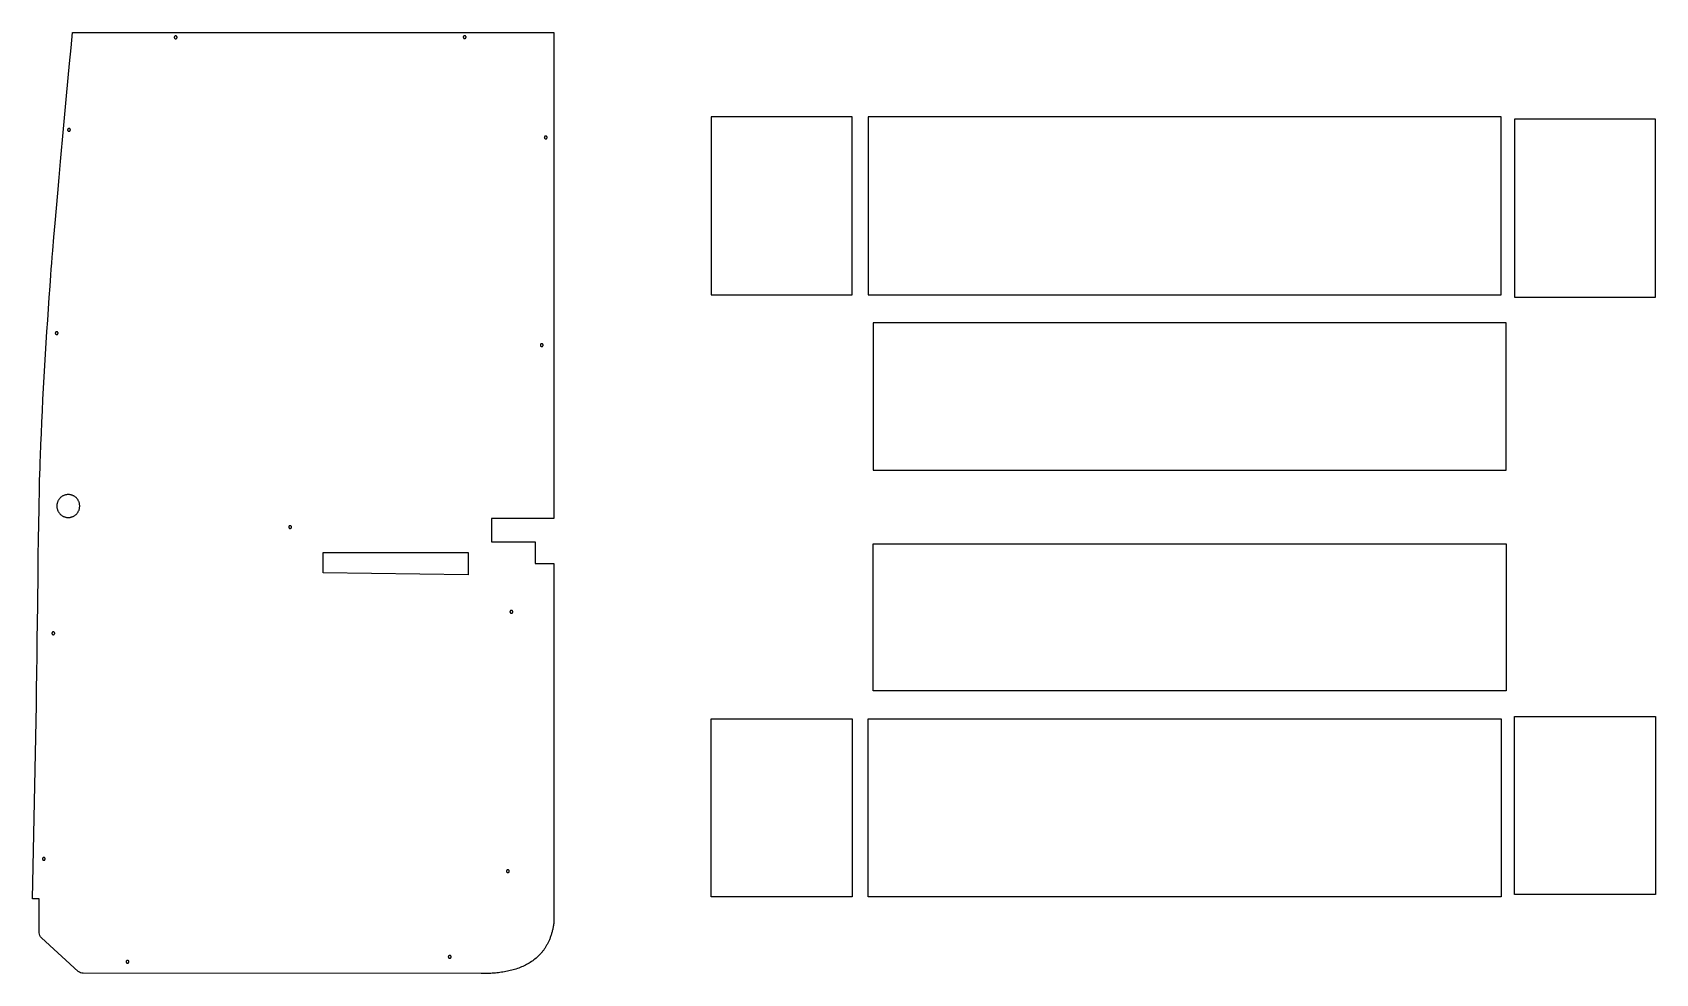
# Model space of a CAD drawing. Extents: x 2439 to 7559, y -8131 to -2576.
# Drawn here: x 5247 to 7559, y -8131 to -6789 of the extents above; entities that cross this region are included whole.
import ezdxf

# ---------------------------------------------------------------- set-up
doc = ezdxf.new("R2010")
doc.units = 0
doc.layers.add('Default_Layer', color=1, linetype='CONTINUOUS')

msp = doc.modelspace()

# ---------------------------------------------------------------- linework, layer by layer
at = {"layer": 'Default_Layer'}
msp.add_lwpolyline([(5989.3, -8059.7), (5989.1, -8061), (5988.9, -8062.4), (5988.6, -8063.7), (5988.4, -8065), (5988.1, -8066.2), (5987.9, -8067.5), (5987.6, -8068.8), (5987.3, -8070), (5987, -8071.2), (5986.7, -8072.4), (5986.3, -8073.6), (5986, -8074.8), (5985.6, -8075.9), (5985.3, -8077.1), (5984.9, -8078.2), (5984.5, -8079.3), (5984.1, -8080.4), (5983.6, -8081.5), (5983.2, -8082.6), (5982.8, -8083.6), (5982.3, -8084.6), (5981.8, -8085.7), (5981.3, -8086.7), (5980.8, -8087.7), (5980.3, -8088.7), (5979.8, -8089.6), (5979.3, -8090.6), (5978.7, -8091.5), (5978.2, -8092.5), (5977.6, -8093.4), (5977.1, -8094.3), (5976.5, -8095.2), (5975.9, -8096), (5975.3, -8096.9), (5974.6, -8097.8), (5974, -8098.6), (5973.4, -8099.4), (5972.7, -8100.2), (5972.1, -8101), (5971.4, -8101.8), (5970.7, -8102.6), (5970, -8103.3), (5969.3, -8104.1), (5968.6, -8104.8), (5967.9, -8105.6), (5967.2, -8106.3), (5966.4, -8107), (5965.7, -8107.6), (5964.2, -8109), (5962.6, -8110.3), (5961, -8111.5), (5959.4, -8112.7), (5957.7, -8113.9), (5956, -8115), (5954.3, -8116), (5952.6, -8117.1), (5950.8, -8118), (5949, -8119), (5947.2, -8119.9), (5945.3, -8120.7), (5943.4, -8121.5), (5941.5, -8122.3), (5939.6, -8123), (5937.6, -8123.7), (5935.6, -8124.4), (5933.6, -8125), (5931.6, -8125.6), (5929.6, -8126.2), (5927.5, -8126.7), (5925.5, -8127.2), (5923.4, -8127.6), (5921.3, -8128.1), (5919.1, -8128.4), (5917, -8128.8), (5914.9, -8129.1), (5912.7, -8129.4), (5910.5, -8129.7), (5908.4, -8129.9), (5906.2, -8130.1), (5904, -8130.3), (5901.8, -8130.5), (5899.6, -8130.6), (5897.4, -8130.7), (5895.1, -8130.8), (5892.9, -8130.8), (5890.7, -8130.9), (5888.5, -8130.9), (5886.2, -8130.9), (5318.7, -8130.4, -0.186361), (5312, -8127.8), (5259.6, -8080.1, -0.211297), (5256.3, -8072.7), (5256.3, -8024.2), (5246.7, -8024.2), (5252.3, -7747.9), (5252.6, -7725.3), (5252.9, -7702.2), (5253.2, -7678.6), (5253.5, -7654.6), (5254.1, -7606.3), (5254.7, -7558.3), (5255, -7534.9), (5255.3, -7511.9), (5255.7, -7489.6), (5256, -7468.1), (5256.3, -7457.7), (5256.5, -7447.6), (5256.7, -7437.7), (5256.9, -7428.1), (5257.2, -7418.8), (5257.4, -7409.8), (5257.7, -7401.2), (5258, -7393), (5258.6, -7376.8), (5259.3, -7360.7), (5260, -7344.6), (5260.8, -7328.4), (5261.6, -7312.3), (5262.5, -7296.2), (5263.4, -7280), (5264.3, -7263.9), (5265.3, -7247.8), (5266.3, -7231.7), (5267.3, -7215.6), (5268.4, -7199.4), (5269.5, -7183.3), (5270.6, -7167.2), (5271.7, -7151.1), (5272.9, -7135), (5273.5, -7126.8), (5274.2, -7118.2), (5274.9, -7109.4), (5275.6, -7100.2), (5277.2, -7081.1), (5278.9, -7060.9), (5280.7, -7039.9), (5282.7, -7018.2), (5284.7, -6995.9), (5286.7, -6973.1), (5291, -6926.6), (5295.3, -6879.7), (5299.5, -6833.6), (5301.6, -6811.1), (5303.5, -6789.2), (5989.5, -6789.2), (5989.6, -7481.9), (5900.8, -7481.9), (5900.8, -7515.5), (5962.7, -7515.5), (5962.7, -7546.3), (5989.3, -7546.3), (5989.3, -8059.7)], format="xyb", close=True, dxfattribs=at)
for points in [[(5450.7, -6798.1), (5450.9, -6798.1), (5451.1, -6798.1), (5451.3, -6798.1), (5451.5, -6798), (5451.6, -6797.9), (5451.8, -6797.8), (5452, -6797.7), (5452.1, -6797.6), (5452.2, -6797.4), (5452.4, -6797.3), (5452.5, -6797.1), (5452.5, -6796.9), (5452.6, -6796.7), (5452.7, -6796.5), (5452.7, -6796.3), (5452.7, -6796.1), (5452.7, -6795.9), (5452.7, -6795.7), (5452.6, -6795.5), (5452.5, -6795.4), (5452.5, -6795.2), (5452.4, -6795), (5452.2, -6794.9), (5452.1, -6794.7), (5452, -6794.6), (5451.8, -6794.5), (5451.6, -6794.4), (5451.5, -6794.3), (5451.3, -6794.2), (5451.1, -6794.2), (5450.9, -6794.2), (5450.7, -6794.1), (5450.5, -6794.2), (5450.3, -6794.2), (5450.1, -6794.2), (5449.9, -6794.3), (5449.7, -6794.4), (5449.6, -6794.5), (5449.4, -6794.6), (5449.3, -6794.7), (5449.2, -6794.9), (5449, -6795), (5448.9, -6795.2), (5448.9, -6795.4), (5448.8, -6795.5), (5448.7, -6795.7), (5448.7, -6795.9), (5448.7, -6796.1), (5448.7, -6796.3), (5448.7, -6796.5), (5448.8, -6796.7), (5448.9, -6796.9), (5448.9, -6797.1), (5449, -6797.3), (5449.2, -6797.4), (5449.3, -6797.6), (5449.4, -6797.7), (5449.6, -6797.8), (5449.7, -6797.9), (5449.9, -6798), (5450.1, -6798.1), (5450.3, -6798.1), (5450.5, -6798.1), (5450.7, -6798.1)], [(5862.4, -6797.8), (5862.6, -6797.8), (5862.8, -6797.8), (5863, -6797.7), (5863.2, -6797.7), (5863.4, -6797.6), (5863.6, -6797.5), (5863.7, -6797.4), (5863.9, -6797.2), (5864, -6797.1), (5864.1, -6796.9), (5864.2, -6796.8), (5864.3, -6796.6), (5864.4, -6796.4), (5864.4, -6796.2), (5864.4, -6796), (5864.4, -6795.8), (5864.4, -6795.6), (5864.4, -6795.4), (5864.4, -6795.2), (5864.3, -6795), (5864.2, -6794.9), (5864.1, -6794.7), (5864, -6794.5), (5863.9, -6794.4), (5863.7, -6794.3), (5863.6, -6794.2), (5863.4, -6794), (5863.2, -6794), (5863, -6793.9), (5862.8, -6793.8), (5862.6, -6793.8), (5862.4, -6793.8), (5862.2, -6793.8), (5862, -6793.8), (5861.8, -6793.9), (5861.7, -6794), (5861.5, -6794), (5861.3, -6794.2), (5861.2, -6794.3), (5861, -6794.4), (5860.9, -6794.5), (5860.8, -6794.7), (5860.7, -6794.9), (5860.6, -6795), (5860.5, -6795.2), (5860.5, -6795.4), (5860.5, -6795.6), (5860.4, -6795.8), (5860.5, -6796), (5860.5, -6796.2), (5860.5, -6796.4), (5860.6, -6796.6), (5860.7, -6796.8), (5860.8, -6796.9), (5860.9, -6797.1), (5861, -6797.2), (5861.2, -6797.4), (5861.3, -6797.5), (5861.5, -6797.6), (5861.7, -6797.7), (5861.8, -6797.7), (5862, -6797.8), (5862.2, -6797.8), (5862.4, -6797.8)], [(6213.8, -6909.3), (6213.8, -7163.3), (6414.8, -7163.3), (6414.8, -6909.3), (6213.8, -6909.3)], [(7339.3, -6909.3), (6437.3, -6909.3), (6437.3, -7163.3), (7339.3, -7163.3), (7339.3, -6909.3)], [(7358.2, -6912.8), (7358.2, -7166.8), (7559.2, -7166.8), (7559.2, -6912.8), (7358.2, -6912.8)], [(5298.7, -6930.1), (5298.9, -6930), (5299.1, -6930), (5299.3, -6930), (5299.5, -6929.9), (5299.7, -6929.8), (5299.8, -6929.7), (5300, -6929.6), (5300.1, -6929.5), (5300.3, -6929.3), (5300.4, -6929.2), (5300.5, -6929), (5300.6, -6928.8), (5300.6, -6928.7), (5300.7, -6928.5), (5300.7, -6928.3), (5300.7, -6928.1), (5300.7, -6927.9), (5300.7, -6927.7), (5300.6, -6927.5), (5300.6, -6927.3), (5300.5, -6927.1), (5300.4, -6926.9), (5300.3, -6926.8), (5300.1, -6926.6), (5300, -6926.5), (5299.8, -6926.4), (5299.7, -6926.3), (5299.5, -6926.2), (5299.3, -6926.1), (5299.1, -6926.1), (5298.9, -6926.1), (5298.7, -6926.1), (5298.5, -6926.1), (5298.3, -6926.1), (5298.1, -6926.1), (5298, -6926.2), (5297.8, -6926.3), (5297.6, -6926.4), (5297.5, -6926.5), (5297.3, -6926.6), (5297.2, -6926.8), (5297.1, -6926.9), (5297, -6927.1), (5296.9, -6927.3), (5296.8, -6927.5), (5296.8, -6927.7), (5296.7, -6927.9), (5296.7, -6928.1), (5296.7, -6928.3), (5296.8, -6928.5), (5296.8, -6928.7), (5296.9, -6928.8), (5297, -6929), (5297.1, -6929.2), (5297.2, -6929.3), (5297.3, -6929.5), (5297.5, -6929.6), (5297.6, -6929.7), (5297.8, -6929.8), (5298, -6929.9), (5298.1, -6930), (5298.3, -6930), (5298.5, -6930), (5298.7, -6930.1)], [(5977.9, -6940.8), (5978.1, -6940.8), (5978.3, -6940.8), (5978.5, -6940.8), (5978.7, -6940.7), (5978.9, -6940.6), (5979.1, -6940.5), (5979.2, -6940.4), (5979.4, -6940.3), (5979.5, -6940.1), (5979.6, -6940), (5979.7, -6939.8), (5979.8, -6939.6), (5979.9, -6939.4), (5979.9, -6939.2), (5979.9, -6939), (5979.9, -6938.8), (5979.9, -6938.6), (5979.9, -6938.4), (5979.9, -6938.2), (5979.8, -6938.1), (5979.7, -6937.9), (5979.6, -6937.7), (5979.5, -6937.6), (5979.4, -6937.4), (5979.2, -6937.3), (5979.1, -6937.2), (5978.9, -6937.1), (5978.7, -6937), (5978.5, -6936.9), (5978.3, -6936.9), (5978.1, -6936.9), (5977.9, -6936.8), (5977.7, -6936.9), (5977.5, -6936.9), (5977.3, -6936.9), (5977.2, -6937), (5977, -6937.1), (5976.8, -6937.2), (5976.7, -6937.3), (5976.5, -6937.4), (5976.4, -6937.6), (5976.3, -6937.7), (5976.2, -6937.9), (5976.1, -6938.1), (5976, -6938.2), (5976, -6938.4), (5976, -6938.6), (5975.9, -6938.8), (5976, -6939), (5976, -6939.2), (5976, -6939.4), (5976.1, -6939.6), (5976.2, -6939.8), (5976.3, -6940), (5976.4, -6940.1), (5976.5, -6940.3), (5976.7, -6940.4), (5976.8, -6940.5), (5977, -6940.6), (5977.2, -6940.7), (5977.3, -6940.8), (5977.5, -6940.8), (5977.7, -6940.8), (5977.9, -6940.8)], [(6444.6, -7413), (7346.6, -7413), (7346.6, -7203), (6444.6, -7203), (6444.6, -7413)], [(5281.2, -7219.8), (5281.4, -7219.8), (5281.6, -7219.8), (5281.8, -7219.7), (5282, -7219.7), (5282.1, -7219.6), (5282.3, -7219.5), (5282.4, -7219.4), (5282.6, -7219.2), (5282.7, -7219.1), (5282.8, -7219), (5282.9, -7218.8), (5283, -7218.6), (5283.1, -7218.4), (5283.1, -7218.2), (5283.2, -7218), (5283.2, -7217.8), (5283.2, -7217.6), (5283.1, -7217.4), (5283.1, -7217.2), (5283, -7217.1), (5282.9, -7216.9), (5282.8, -7216.7), (5282.7, -7216.6), (5282.6, -7216.4), (5282.4, -7216.3), (5282.3, -7216.2), (5282.1, -7216.1), (5282, -7216), (5281.8, -7215.9), (5281.6, -7215.9), (5281.4, -7215.8), (5281.2, -7215.8), (5281, -7215.8), (5280.8, -7215.9), (5280.6, -7215.9), (5280.4, -7216), (5280.2, -7216.1), (5280.1, -7216.2), (5279.9, -7216.3), (5279.8, -7216.4), (5279.6, -7216.6), (5279.5, -7216.7), (5279.4, -7216.9), (5279.3, -7217.1), (5279.3, -7217.2), (5279.2, -7217.4), (5279.2, -7217.6), (5279.2, -7217.8), (5279.2, -7218), (5279.2, -7218.2), (5279.3, -7218.4), (5279.3, -7218.6), (5279.4, -7218.8), (5279.5, -7219), (5279.6, -7219.1), (5279.8, -7219.2), (5279.9, -7219.4), (5280.1, -7219.5), (5280.2, -7219.6), (5280.4, -7219.7), (5280.6, -7219.7), (5280.8, -7219.8), (5281, -7219.8), (5281.2, -7219.8)], [(5972.3, -7236.9), (5972.5, -7236.9), (5972.7, -7236.9), (5972.9, -7236.8), (5973.1, -7236.7), (5973.2, -7236.7), (5973.4, -7236.6), (5973.6, -7236.4), (5973.7, -7236.3), (5973.8, -7236.2), (5973.9, -7236), (5974, -7235.8), (5974.1, -7235.7), (5974.2, -7235.5), (5974.2, -7235.3), (5974.3, -7235.1), (5974.3, -7234.9), (5974.3, -7234.7), (5974.2, -7234.5), (5974.2, -7234.3), (5974.1, -7234.1), (5974, -7233.9), (5973.9, -7233.8), (5973.8, -7233.6), (5973.7, -7233.5), (5973.6, -7233.4), (5973.4, -7233.2), (5973.2, -7233.1), (5973.1, -7233.1), (5972.9, -7233), (5972.7, -7232.9), (5972.5, -7232.9), (5972.3, -7232.9), (5972.1, -7232.9), (5971.9, -7232.9), (5971.7, -7233), (5971.5, -7233.1), (5971.3, -7233.1), (5971.2, -7233.2), (5971, -7233.4), (5970.9, -7233.5), (5970.7, -7233.6), (5970.6, -7233.8), (5970.5, -7233.9), (5970.4, -7234.1), (5970.4, -7234.3), (5970.3, -7234.5), (5970.3, -7234.7), (5970.3, -7234.9), (5970.3, -7235.1), (5970.3, -7235.3), (5970.4, -7235.5), (5970.4, -7235.7), (5970.5, -7235.8), (5970.6, -7236), (5970.7, -7236.2), (5970.9, -7236.3), (5971, -7236.4), (5971.2, -7236.6), (5971.3, -7236.7), (5971.5, -7236.7), (5971.7, -7236.8), (5971.9, -7236.9), (5972.1, -7236.9), (5972.3, -7236.9)], [(5297.7, -7480.7), (5298.5, -7480.7), (5299.4, -7480.6), (5300.2, -7480.5), (5301, -7480.3), (5301.8, -7480.2), (5302.5, -7479.9), (5303.3, -7479.7), (5304, -7479.4), (5304.8, -7479.1), (5305.5, -7478.7), (5306.2, -7478.3), (5306.8, -7477.9), (5307.5, -7477.4), (5308.1, -7477), (5308.7, -7476.4), (5309.2, -7475.9), (5309.8, -7475.3), (5310.3, -7474.7), (5310.8, -7474.1), (5311.2, -7473.5), (5311.6, -7472.8), (5312, -7472.1), (5312.4, -7471.4), (5312.7, -7470.7), (5313, -7470), (5313.3, -7469.2), (5313.5, -7468.4), (5313.7, -7467.7), (5313.8, -7466.8), (5313.9, -7466), (5314, -7465.2), (5314, -7464.4), (5314, -7463.5), (5313.9, -7462.7), (5313.8, -7461.9), (5313.7, -7461.1), (5313.5, -7460.3), (5313.3, -7459.5), (5313, -7458.8), (5312.7, -7458), (5312.4, -7457.3), (5312, -7456.6), (5311.6, -7455.9), (5311.2, -7455.2), (5310.8, -7454.6), (5310.3, -7454), (5309.8, -7453.4), (5309.2, -7452.8), (5308.7, -7452.3), (5308.1, -7451.8), (5307.5, -7451.3), (5306.8, -7450.8), (5306.2, -7450.4), (5305.5, -7450), (5304.8, -7449.7), (5304, -7449.3), (5303.3, -7449), (5302.5, -7448.8), (5301.8, -7448.6), (5301, -7448.4), (5300.2, -7448.2), (5299.4, -7448.1), (5298.5, -7448.1), (5297.7, -7448), (5296.9, -7448.1), (5296, -7448.1), (5295.2, -7448.2), (5294.4, -7448.4), (5293.6, -7448.6), (5292.8, -7448.8), (5292.1, -7449), (5291.3, -7449.3), (5290.6, -7449.7), (5289.9, -7450), (5289.2, -7450.4), (5288.6, -7450.8), (5287.9, -7451.3), (5287.3, -7451.8), (5286.7, -7452.3), (5286.2, -7452.8), (5285.6, -7453.4), (5285.1, -7454), (5284.6, -7454.6), (5284.2, -7455.2), (5283.7, -7455.9), (5283.3, -7456.6), (5283, -7457.3), (5282.7, -7458), (5282.4, -7458.8), (5282.1, -7459.5), (5281.9, -7460.3), (5281.7, -7461.1), (5281.6, -7461.9), (5281.5, -7462.7), (5281.4, -7463.5), (5281.4, -7464.4), (5281.4, -7465.2), (5281.5, -7466), (5281.6, -7466.8), (5281.7, -7467.7), (5281.9, -7468.4), (5282.1, -7469.2), (5282.4, -7470), (5282.7, -7470.7), (5283, -7471.4), (5283.3, -7472.1), (5283.7, -7472.8), (5284.2, -7473.5), (5284.6, -7474.1), (5285.1, -7474.7), (5285.6, -7475.3), (5286.2, -7475.9), (5286.7, -7476.4), (5287.3, -7477), (5287.9, -7477.4), (5288.6, -7477.9), (5289.2, -7478.3), (5289.9, -7478.7), (5290.6, -7479.1), (5291.3, -7479.4), (5292.1, -7479.7), (5292.8, -7479.9), (5293.6, -7480.2), (5294.4, -7480.3), (5295.2, -7480.5), (5296, -7480.6), (5296.9, -7480.7), (5297.7, -7480.7)], [(5613.7, -7496.4), (5613.9, -7496.3), (5614.1, -7496.3), (5614.3, -7496.3), (5614.5, -7496.2), (5614.7, -7496.1), (5614.8, -7496), (5615, -7495.9), (5615.1, -7495.8), (5615.3, -7495.6), (5615.4, -7495.5), (5615.5, -7495.3), (5615.6, -7495.1), (5615.6, -7494.9), (5615.7, -7494.8), (5615.7, -7494.6), (5615.7, -7494.4), (5615.7, -7494.2), (5615.7, -7494), (5615.6, -7493.8), (5615.6, -7493.6), (5615.5, -7493.4), (5615.4, -7493.2), (5615.3, -7493.1), (5615.1, -7492.9), (5615, -7492.8), (5614.8, -7492.7), (5614.7, -7492.6), (5614.5, -7492.5), (5614.3, -7492.4), (5614.1, -7492.4), (5613.9, -7492.4), (5613.7, -7492.4), (5613.5, -7492.4), (5613.3, -7492.4), (5613.1, -7492.4), (5612.9, -7492.5), (5612.8, -7492.6), (5612.6, -7492.7), (5612.4, -7492.8), (5612.3, -7492.9), (5612.2, -7493.1), (5612.1, -7493.2), (5612, -7493.4), (5611.9, -7493.6), (5611.8, -7493.8), (5611.8, -7494), (5611.7, -7494.2), (5611.7, -7494.4), (5611.7, -7494.6), (5611.8, -7494.8), (5611.8, -7494.9), (5611.9, -7495.1), (5612, -7495.3), (5612.1, -7495.5), (5612.2, -7495.6), (5612.3, -7495.8), (5612.4, -7495.9), (5612.6, -7496), (5612.8, -7496.1), (5612.9, -7496.2), (5613.1, -7496.3), (5613.3, -7496.3), (5613.5, -7496.3), (5613.7, -7496.4)], [(5867.4, -7530.7), (5867.3, -7562.4), (5660.8, -7559.8), (5660.8, -7530.7), (5867.4, -7530.7)], [(6444.6, -7518), (7346.6, -7518), (7346.6, -7728), (6444.6, -7728), (6444.6, -7518)], [(5929, -7617.1), (5929.2, -7617.1), (5929.4, -7617.1), (5929.6, -7617), (5929.8, -7616.9), (5930, -7616.9), (5930.1, -7616.8), (5930.3, -7616.6), (5930.4, -7616.5), (5930.6, -7616.4), (5930.7, -7616.2), (5930.8, -7616.1), (5930.9, -7615.9), (5930.9, -7615.7), (5931, -7615.5), (5931, -7615.3), (5931, -7615.1), (5931, -7614.9), (5931, -7614.7), (5930.9, -7614.5), (5930.9, -7614.3), (5930.8, -7614.2), (5930.7, -7614), (5930.6, -7613.8), (5930.4, -7613.7), (5930.3, -7613.6), (5930.1, -7613.4), (5930, -7613.3), (5929.8, -7613.3), (5929.6, -7613.2), (5929.4, -7613.1), (5929.2, -7613.1), (5929, -7613.1), (5928.8, -7613.1), (5928.6, -7613.1), (5928.4, -7613.2), (5928.2, -7613.3), (5928.1, -7613.3), (5927.9, -7613.4), (5927.7, -7613.6), (5927.6, -7613.7), (5927.5, -7613.8), (5927.4, -7614), (5927.3, -7614.2), (5927.2, -7614.3), (5927.1, -7614.5), (5927.1, -7614.7), (5927, -7614.9), (5927, -7615.1), (5927, -7615.3), (5927.1, -7615.5), (5927.1, -7615.7), (5927.2, -7615.9), (5927.3, -7616.1), (5927.4, -7616.2), (5927.5, -7616.4), (5927.6, -7616.5), (5927.7, -7616.6), (5927.9, -7616.8), (5928.1, -7616.9), (5928.2, -7616.9), (5928.4, -7617), (5928.6, -7617.1), (5928.8, -7617.1), (5929, -7617.1)], [(5276.3, -7647.8), (5276.5, -7647.8), (5276.7, -7647.8), (5276.9, -7647.7), (5277.1, -7647.6), (5277.3, -7647.6), (5277.4, -7647.5), (5277.6, -7647.3), (5277.7, -7647.2), (5277.9, -7647.1), (5278, -7646.9), (5278.1, -7646.8), (5278.2, -7646.6), (5278.2, -7646.4), (5278.3, -7646.2), (5278.3, -7646), (5278.3, -7645.8), (5278.3, -7645.6), (5278.3, -7645.4), (5278.2, -7645.2), (5278.2, -7645), (5278.1, -7644.8), (5278, -7644.7), (5277.9, -7644.5), (5277.7, -7644.4), (5277.6, -7644.3), (5277.4, -7644.1), (5277.3, -7644), (5277.1, -7644), (5276.9, -7643.9), (5276.7, -7643.8), (5276.5, -7643.8), (5276.3, -7643.8), (5276.1, -7643.8), (5275.9, -7643.8), (5275.7, -7643.9), (5275.5, -7644), (5275.4, -7644), (5275.2, -7644.1), (5275.1, -7644.3), (5274.9, -7644.4), (5274.8, -7644.5), (5274.7, -7644.7), (5274.6, -7644.8), (5274.5, -7645), (5274.4, -7645.2), (5274.4, -7645.4), (5274.3, -7645.6), (5274.3, -7645.8), (5274.3, -7646), (5274.4, -7646.2), (5274.4, -7646.4), (5274.5, -7646.6), (5274.6, -7646.8), (5274.7, -7646.9), (5274.8, -7647.1), (5274.9, -7647.2), (5275.1, -7647.3), (5275.2, -7647.5), (5275.4, -7647.6), (5275.5, -7647.6), (5275.7, -7647.7), (5275.9, -7647.8), (5276.1, -7647.8), (5276.3, -7647.8)], [(6213.8, -8021.7), (6213.8, -7767.7), (6414.8, -7767.7), (6414.8, -8021.7), (6213.8, -8021.7)], [(7339.3, -8021.7), (6437.3, -8021.7), (6437.3, -7767.7), (7339.3, -7767.7), (7339.3, -8021.7)], [(7358.2, -8018.2), (7358.2, -7764.2), (7559.2, -7764.2), (7559.2, -8018.2), (7358.2, -8018.2)], [(5262.8, -7969.4), (5263, -7969.4), (5263.2, -7969.4), (5263.4, -7969.3), (5263.6, -7969.3), (5263.8, -7969.2), (5264, -7969.1), (5264.1, -7969), (5264.3, -7968.8), (5264.4, -7968.7), (5264.5, -7968.5), (5264.6, -7968.4), (5264.7, -7968.2), (5264.8, -7968), (5264.8, -7967.8), (5264.8, -7967.6), (5264.8, -7967.4), (5264.8, -7967.2), (5264.8, -7967), (5264.8, -7966.8), (5264.7, -7966.6), (5264.6, -7966.5), (5264.5, -7966.3), (5264.4, -7966.1), (5264.3, -7966), (5264.1, -7965.9), (5264, -7965.8), (5263.8, -7965.7), (5263.6, -7965.6), (5263.4, -7965.5), (5263.2, -7965.5), (5263, -7965.4), (5262.8, -7965.4), (5262.6, -7965.4), (5262.4, -7965.5), (5262.2, -7965.5), (5262.1, -7965.6), (5261.9, -7965.7), (5261.7, -7965.8), (5261.6, -7965.9), (5261.4, -7966), (5261.3, -7966.1), (5261.2, -7966.3), (5261.1, -7966.5), (5261, -7966.6), (5260.9, -7966.8), (5260.9, -7967), (5260.9, -7967.2), (5260.8, -7967.4), (5260.9, -7967.6), (5260.9, -7967.8), (5260.9, -7968), (5261, -7968.2), (5261.1, -7968.4), (5261.2, -7968.5), (5261.3, -7968.7), (5261.4, -7968.8), (5261.6, -7969), (5261.7, -7969.1), (5261.9, -7969.2), (5262.1, -7969.3), (5262.2, -7969.3), (5262.4, -7969.4), (5262.6, -7969.4), (5262.8, -7969.4)], [(5924, -7987), (5924.2, -7987), (5924.4, -7987), (5924.6, -7986.9), (5924.8, -7986.8), (5925, -7986.8), (5925.1, -7986.7), (5925.3, -7986.5), (5925.4, -7986.4), (5925.6, -7986.3), (5925.7, -7986.1), (5925.8, -7986), (5925.9, -7985.8), (5925.9, -7985.6), (5926, -7985.4), (5926, -7985.2), (5926, -7985), (5926, -7984.8), (5926, -7984.6), (5925.9, -7984.4), (5925.9, -7984.2), (5925.8, -7984), (5925.7, -7983.9), (5925.6, -7983.7), (5925.4, -7983.6), (5925.3, -7983.5), (5925.1, -7983.3), (5925, -7983.2), (5924.8, -7983.2), (5924.6, -7983.1), (5924.4, -7983), (5924.2, -7983), (5924, -7983), (5923.8, -7983), (5923.6, -7983), (5923.4, -7983.1), (5923.2, -7983.2), (5923.1, -7983.2), (5922.9, -7983.3), (5922.7, -7983.5), (5922.6, -7983.6), (5922.5, -7983.7), (5922.4, -7983.9), (5922.3, -7984), (5922.2, -7984.2), (5922.1, -7984.4), (5922.1, -7984.6), (5922, -7984.8), (5922, -7985), (5922, -7985.2), (5922.1, -7985.4), (5922.1, -7985.6), (5922.2, -7985.8), (5922.3, -7986), (5922.4, -7986.1), (5922.5, -7986.3), (5922.6, -7986.4), (5922.7, -7986.5), (5922.9, -7986.7), (5923.1, -7986.8), (5923.2, -7986.8), (5923.4, -7986.9), (5923.6, -7987), (5923.8, -7987), (5924, -7987)], [(5382.1, -8116.1), (5382.3, -8116.1), (5382.5, -8116), (5382.7, -8116), (5382.9, -8115.9), (5383.1, -8115.8), (5383.2, -8115.7), (5383.4, -8115.6), (5383.5, -8115.5), (5383.7, -8115.3), (5383.8, -8115.2), (5383.9, -8115), (5384, -8114.8), (5384, -8114.7), (5384.1, -8114.5), (5384.1, -8114.3), (5384.1, -8114.1), (5384.1, -8113.9), (5384.1, -8113.7), (5384, -8113.5), (5384, -8113.3), (5383.9, -8113.1), (5383.8, -8112.9), (5383.7, -8112.8), (5383.5, -8112.7), (5383.4, -8112.5), (5383.2, -8112.4), (5383.1, -8112.3), (5382.9, -8112.2), (5382.7, -8112.2), (5382.5, -8112.1), (5382.3, -8112.1), (5382.1, -8112.1), (5381.9, -8112.1), (5381.7, -8112.1), (5381.5, -8112.2), (5381.3, -8112.2), (5381.2, -8112.3), (5381, -8112.4), (5380.9, -8112.5), (5380.7, -8112.7), (5380.6, -8112.8), (5380.5, -8112.9), (5380.4, -8113.1), (5380.3, -8113.3), (5380.2, -8113.5), (5380.2, -8113.7), (5380.1, -8113.9), (5380.1, -8114.1), (5380.1, -8114.3), (5380.2, -8114.5), (5380.2, -8114.7), (5380.3, -8114.8), (5380.4, -8115), (5380.5, -8115.2), (5380.6, -8115.3), (5380.7, -8115.5), (5380.9, -8115.6), (5381, -8115.7), (5381.2, -8115.8), (5381.3, -8115.9), (5381.5, -8116), (5381.7, -8116), (5381.9, -8116.1), (5382.1, -8116.1)], [(5841.1, -8109.1), (5841.3, -8109.1), (5841.5, -8109), (5841.7, -8109), (5841.9, -8108.9), (5842.1, -8108.8), (5842.3, -8108.7), (5842.4, -8108.6), (5842.6, -8108.5), (5842.7, -8108.4), (5842.8, -8108.2), (5842.9, -8108), (5843, -8107.9), (5843, -8107.7), (5843.1, -8107.5), (5843.1, -8107.3), (5843.1, -8107.1), (5843.1, -8106.9), (5843.1, -8106.7), (5843, -8106.5), (5843, -8106.3), (5842.9, -8106.1), (5842.8, -8106), (5842.7, -8105.8), (5842.6, -8105.7), (5842.4, -8105.5), (5842.3, -8105.4), (5842.1, -8105.3), (5841.9, -8105.2), (5841.7, -8105.2), (5841.5, -8105.1), (5841.3, -8105.1), (5841.1, -8105.1), (5840.9, -8105.1), (5840.7, -8105.1), (5840.5, -8105.2), (5840.4, -8105.2), (5840.2, -8105.3), (5840, -8105.4), (5839.9, -8105.5), (5839.7, -8105.7), (5839.6, -8105.8), (5839.5, -8106), (5839.4, -8106.1), (5839.3, -8106.3), (5839.2, -8106.5), (5839.2, -8106.7), (5839.1, -8106.9), (5839.1, -8107.1), (5839.1, -8107.3), (5839.2, -8107.5), (5839.2, -8107.7), (5839.3, -8107.9), (5839.4, -8108), (5839.5, -8108.2), (5839.6, -8108.4), (5839.7, -8108.5), (5839.9, -8108.6), (5840, -8108.7), (5840.2, -8108.8), (5840.4, -8108.9), (5840.5, -8109), (5840.7, -8109), (5840.9, -8109.1), (5841.1, -8109.1)]]:
    msp.add_lwpolyline(points, close=True, dxfattribs=at)

doc.saveas('drawing.dxf')
